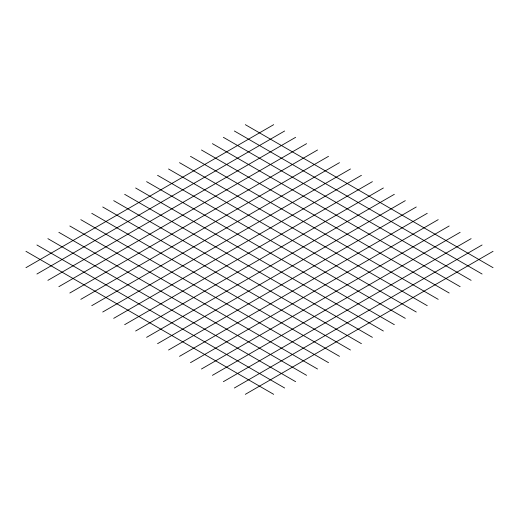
<?xml version="1.0" encoding="UTF-8"?>
<svg xmlns="http://www.w3.org/2000/svg" width="519" height="519" viewBox="0 0 519 519"><rect width="100%" height="100%" fill="white"/><g stroke="black" fill="none" stroke-linecap="round" stroke-linejoin="round"><path stroke-width="0.78" d="M25.95 267.687L273.682 124.664M36.92 274.019L284.646 130.996M47.884 280.351L295.616 137.327M58.855 286.683L306.586 143.659M69.825 293.014L317.55 149.991M80.795 299.346L328.521 156.323M91.759 305.685L339.491 162.655M102.73 312.016L350.461 168.986M113.7 318.348L361.425 175.325M124.664 324.68L372.395 181.656M135.634 331.012L383.366 187.988M146.605 337.344L394.336 194.32M157.575 343.675L405.3 200.652M168.539 350.014L416.27 206.984M179.509 356.345L427.241 213.315M190.479 362.677L438.205 219.654M201.45 369.009L449.175 225.986M212.414 375.341L460.145 232.317M223.384 381.673L471.116 238.649M234.354 388.004L482.08 244.981M245.318 394.336L493.05 251.313M245.318 124.664L493.05 267.687M234.354 130.996L482.08 274.019M223.384 137.327L471.116 280.351M212.414 143.659L460.145 286.683M201.45 149.991L449.175 293.014M190.479 156.323L438.205 299.346M179.509 162.655L427.241 305.685M168.539 168.986L416.27 312.016M157.575 175.325L405.3 318.348M146.605 181.656L394.336 324.68M135.634 187.988L383.366 331.012M124.664 194.32L372.395 337.344M113.7 200.652L361.425 343.675M102.73 206.984L350.461 350.014M91.759 213.315L339.491 356.345M80.795 219.654L328.521 362.677M69.825 225.986L317.55 369.009M58.855 232.317L306.586 375.341M47.884 238.649L295.616 381.673M36.92 244.981L284.646 388.004M25.95 251.313L273.682 394.336"/></g></svg>
